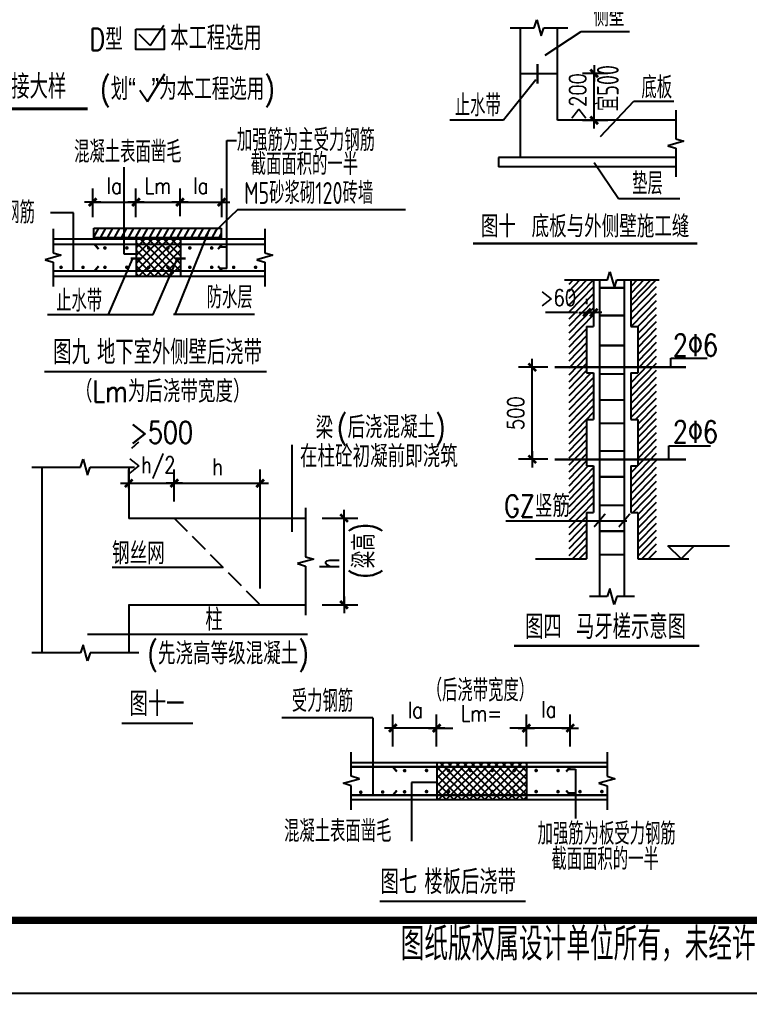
# Model space of a CAD drawing. Extents: x 250899 to 650964, y 268083 to 317384.
# Drawn here: x 358231 to 368225, y 271733 to 285065 of the extents above; entities that cross this region are included whole.
import ezdxf
from ezdxf.enums import TextEntityAlignment as Align

# ---------------------------------------------------------------- set-up
doc = ezdxf.new("R2010")
doc.units = 0
doc.header["$LTSCALE"] = 1000
doc.header["$MEASUREMENT"] = 0
doc.linetypes.add('DASH', pattern=[0.35, 0.25, -0.1])
for name, color, linetype in [('14', 14, 'Continuous'), ('_0', 7, 'Continuous'), ('DIM', 3, 'Continuous'), ('OTHER', 7, 'Continuous'), ('PUB_DIM', 3, 'Continuous'), ('PUB_TITLE', 4, 'Continuous'), ('SLABSTEE', 7, 'Continuous')]:
    doc.layers.add(name, color=color, linetype=linetype)
doc.styles.add('_HZTXT', font='gs_txt.shx', dxfattribs={"width": 0.8, "bigfont": 'gs_hztxt.shx'})
doc.styles.add('_THZTXT', font='txt.shx', dxfattribs={"width": 0.8, "height": 400, "bigfont": 'hztxt.shx'})
doc.styles.add('BW_Rein', font='Tssdeng.shx', dxfattribs={"width": 0.7, "bigfont": 'hztxt.shx'})
doc.styles.add('DIM_FONT', font='SIMPLEX.shx', dxfattribs={"width": 0.8})
doc.styles.add('hztxt0', font='romans.shx', dxfattribs={"bigfont": 'gbcbig0.shx'})
doc.styles.add('SM', font='txt4.shx', dxfattribs={"width": 0.67, "bigfont": 'gbhzfs.shx'})
doc.dimstyles.new('DIMN75', dxfattribs={"dimscale": 0.75, "dimtxt": 300, "dimasz": 1, "dimexe": 250, "dimexo": 300, "dimgap": 150, "dimtad": 1, "dimdec": 0, "dimzin": 0, "dimdsep": 46, "dimtxsty": 'DIM_FONT', "dimblk": '_DIMX', "dimcen": 0.09, "dimclrt": 7, "dimadec": 0, "dimazin": 0, "dimtfac": 1, "dimtdec": 0, "dimtix": 1, "dimtmove": 2, "dimatfit": 3, "dimldrblk": '_DIMX', "dimfxl": 1, "dimtolj": 1, "dimtzin": 0, "dimarcsym": 0})

# ---------------------------------------------------------------- blocks, each defined once
blk = doc.blocks.new('_DIMX')
blk.add_line((-150, 0), (150, 0))
at = {"const_width": 50}
blk.add_lwpolyline([(-70, -70), (70, 70)], dxfattribs=at)
blk = doc.blocks.new('*D158')
at = {"layer": 'Defpoints', "color": 0, "transparency": 16777216}
for p in [(362149, 278241), (362674, 278241), (362149, 277053)]:
    blk.add_point(p, dxfattribs=at)
at = {"layer": 'PUB_DIM', "color": 0, "lineweight": -2, "transparency": 16777216}
for p, q in [((362374, 278241), (362861, 278241)), ((362674, 277054), (362674, 278240)), ((362374, 277053), (362861, 277053))]:
    blk.add_line(p, q, dxfattribs=at)
at = {"layer": 'PUB_DIM', "color": 0, "linetype": 'ByBlock', "lineweight": -2, "transparency": 16777216, "xscale": 0.75, "yscale": 0.75, "zscale": 0.75}
for p, rotation in [((362674, 278241), 90), ((362674, 277053), 270)]:
    blk.add_blockref('_DIMX', p, dxfattribs=dict(at, rotation=rotation))
blk = doc.blocks.new('*D159')
at = {"layer": 'Defpoints', "color": 0, "transparency": 16777216}
for p in [(361526, 278717), (360351, 278241), (361526, 277053)]:
    blk.add_point(p, dxfattribs=at)
at = {"layer": 'PUB_DIM', "color": 0, "lineweight": -2, "transparency": 16777216}
for p, q in [((360351, 278466), (360351, 278905)), ((361526, 277278), (361526, 278905)), ((360351, 278717), (361526, 278717))]:
    blk.add_line(p, q, dxfattribs=at)
at = {"layer": 'PUB_DIM', "color": 0, "linetype": 'ByBlock', "lineweight": -2, "transparency": 16777216, "xscale": 0.75, "yscale": 0.75, "zscale": 0.75, "rotation": 180}
blk.add_blockref('_DIMX', (360351, 278717), dxfattribs=at)
at = {"layer": 'PUB_DIM', "color": 0, "linetype": 'ByBlock', "lineweight": -2, "transparency": 16777216, "xscale": 0.75, "yscale": 0.75, "zscale": 0.75}
blk.add_blockref('_DIMX', (361526, 278717), dxfattribs=at)
at = {"layer": 'PUB_DIM', "color": 7, "transparency": 16777216, "insert": (360945, 278942), "char_height": 225, "attachment_point": 5, "style": 'DIM_FONT'}
blk.add_mtext('\\A1;h', dxfattribs=at)
blk = doc.blocks.new('*D160')
at = {"layer": 'Defpoints', "color": 0, "transparency": 16777216}
for p in [(360351, 278717), (359727, 278425), (360351, 278241)]:
    blk.add_point(p, dxfattribs=at)
at = {"layer": 'PUB_DIM', "color": 0, "lineweight": -2, "transparency": 16777216}
for p, q in [((359727, 278650), (359727, 278905)), ((360351, 278466), (360351, 278905)), ((359726, 278717), (359725, 278717)), ((359727, 278717), (360351, 278717)), ((360351, 278717), (360352, 278717))]:
    blk.add_line(p, q, dxfattribs=at)
at = {"layer": 'PUB_DIM', "color": 0, "linetype": 'ByBlock', "lineweight": -2, "transparency": 16777216, "xscale": 0.75, "yscale": 0.75, "zscale": 0.75}
blk.add_blockref('_DIMX', (359727, 278717), dxfattribs=at)
at = {"layer": 'PUB_DIM', "color": 0, "linetype": 'ByBlock', "lineweight": -2, "transparency": 16777216, "xscale": 0.75, "yscale": 0.75, "zscale": 0.75, "rotation": 180}
blk.add_blockref('_DIMX', (360351, 278717), dxfattribs=at)
at = {"layer": 'PUB_DIM', "color": 7, "transparency": 16777216, "insert": (360039, 278932), "char_height": 225, "attachment_point": 5, "style": 'DIM_FONT'}
blk.add_mtext('\\A1;>h/2', dxfattribs=at)
blk = doc.blocks.new('*D161')
at = {"layer": 'Defpoints', "color": 0, "transparency": 16777216}
for p in [(365714, 284328), (366098, 284328), (365714, 283685)]:
    blk.add_point(p, dxfattribs=at)
at = {"layer": 'PUB_DIM', "color": 0, "lineweight": -2, "transparency": 16777216}
for p, q in [((365939, 284328), (366286, 284328)), ((366098, 284329), (366098, 284330)), ((366098, 283685), (366098, 284328)), ((365939, 283685), (366286, 283685)), ((366098, 283685), (366098, 283684))]:
    blk.add_line(p, q, dxfattribs=at)
at = {"layer": 'PUB_DIM', "color": 0, "linetype": 'ByBlock', "lineweight": -2, "transparency": 16777216, "xscale": 0.75, "yscale": 0.75, "zscale": 0.75}
for p, rotation in [((366098, 284328), 270), ((366098, 283685), 90)]:
    blk.add_blockref('_DIMX', p, dxfattribs=dict(at, rotation=rotation))
at = {"layer": 'PUB_DIM', "color": 7, "transparency": 16777216, "insert": (365873, 284007), "char_height": 225, "attachment_point": 5, "rotation": 90, "style": 'DIM_FONT'}
blk.add_mtext('\\A1;>200', dxfattribs=at)
blk = doc.blocks.new('*D162')
at = {"layer": 'Defpoints', "color": 0, "transparency": 16777216}
for p in [(361000, 282564), (360429, 282147), (361000, 282136)]:
    blk.add_point(p, dxfattribs=at)
at = {"layer": 'PUB_DIM', "color": 0, "lineweight": -2, "transparency": 16777216}
for p, q in [((360429, 282372), (360429, 282751)), ((361000, 282361), (361000, 282751)), ((360429, 282564), (360999, 282564))]:
    blk.add_line(p, q, dxfattribs=at)
at = {"layer": 'PUB_DIM', "color": 0, "linetype": 'ByBlock', "lineweight": -2, "transparency": 16777216, "xscale": 0.75, "yscale": 0.75, "zscale": 0.75, "rotation": 180}
blk.add_blockref('_DIMX', (360429, 282564), dxfattribs=at)
at = {"layer": 'PUB_DIM', "color": 0, "linetype": 'ByBlock', "lineweight": -2, "transparency": 16777216, "xscale": 0.75, "yscale": 0.75, "zscale": 0.75}
blk.add_blockref('_DIMX', (361000, 282564), dxfattribs=at)
at = {"layer": 'PUB_DIM', "color": 7, "transparency": 16777216, "insert": (360714, 282789), "char_height": 225, "attachment_point": 5, "style": 'DIM_FONT'}
blk.add_mtext('\\A1;la', dxfattribs=at)
blk = doc.blocks.new('*D163')
at = {"layer": 'Defpoints', "color": 0, "transparency": 16777216}
for p in [(360429, 282564), (359826, 282136), (360429, 282147)]:
    blk.add_point(p, dxfattribs=at)
at = {"layer": 'PUB_DIM', "color": 0, "lineweight": -2, "transparency": 16777216}
for p, q in [((359826, 282361), (359826, 282751)), ((360429, 282372), (360429, 282751)), ((359827, 282564), (360428, 282564))]:
    blk.add_line(p, q, dxfattribs=at)
at = {"layer": 'PUB_DIM', "color": 0, "linetype": 'ByBlock', "lineweight": -2, "transparency": 16777216, "xscale": 0.75, "yscale": 0.75, "zscale": 0.75, "rotation": 180}
blk.add_blockref('_DIMX', (359826, 282564), dxfattribs=at)
at = {"layer": 'PUB_DIM', "color": 0, "linetype": 'ByBlock', "lineweight": -2, "transparency": 16777216, "xscale": 0.75, "yscale": 0.75, "zscale": 0.75}
blk.add_blockref('_DIMX', (360429, 282564), dxfattribs=at)
at = {"layer": 'PUB_DIM', "color": 7, "transparency": 16777216, "insert": (360127, 282789), "char_height": 225, "attachment_point": 5, "style": 'DIM_FONT'}
blk.add_mtext('\\A1;Lm', dxfattribs=at)
blk = doc.blocks.new('*D164')
at = {"layer": 'Defpoints', "color": 0, "transparency": 16777216}
for p in [(359826, 282564), (359234, 282136), (359826, 282136)]:
    blk.add_point(p, dxfattribs=at)
at = {"layer": 'PUB_DIM', "color": 0, "lineweight": -2, "transparency": 16777216}
for p, q in [((359234, 282361), (359234, 282751)), ((359826, 282361), (359826, 282751)), ((359235, 282564), (359825, 282564))]:
    blk.add_line(p, q, dxfattribs=at)
at = {"layer": 'PUB_DIM', "color": 0, "linetype": 'ByBlock', "lineweight": -2, "transparency": 16777216, "xscale": 0.75, "yscale": 0.75, "zscale": 0.75, "rotation": 180}
blk.add_blockref('_DIMX', (359234, 282564), dxfattribs=at)
at = {"layer": 'PUB_DIM', "color": 0, "linetype": 'ByBlock', "lineweight": -2, "transparency": 16777216, "xscale": 0.75, "yscale": 0.75, "zscale": 0.75}
blk.add_blockref('_DIMX', (359826, 282564), dxfattribs=at)
at = {"layer": 'PUB_DIM', "color": 7, "transparency": 16777216, "insert": (359530, 282789), "char_height": 225, "attachment_point": 5, "style": 'DIM_FONT'}
blk.add_mtext('\\A1;la ', dxfattribs=at)
blk = doc.blocks.new('*D166')
at = {"layer": 'Defpoints', "color": 0, "transparency": 16777216}
for p in [(365170, 275366), (365170, 274889), (365770, 274889)]:
    blk.add_point(p, dxfattribs=at)
at = {"layer": 'PUB_DIM', "color": 0, "lineweight": -2, "transparency": 16777216}
for p, q in [((365170, 275114), (365170, 275553)), ((365770, 275114), (365770, 275553)), ((365769, 275366), (365171, 275366))]:
    blk.add_line(p, q, dxfattribs=at)
at = {"layer": 'PUB_DIM', "color": 0, "linetype": 'ByBlock', "lineweight": -2, "transparency": 16777216, "xscale": 0.75, "yscale": 0.75, "zscale": 0.75, "rotation": 180}
blk.add_blockref('_DIMX', (365170, 275366), dxfattribs=at)
at = {"layer": 'PUB_DIM', "color": 0, "linetype": 'ByBlock', "lineweight": -2, "transparency": 16777216, "xscale": 0.75, "yscale": 0.75, "zscale": 0.75}
blk.add_blockref('_DIMX', (365770, 275366), dxfattribs=at)
at = {"layer": 'PUB_DIM', "color": 7, "transparency": 16777216, "insert": (365478, 275622), "char_height": 225, "attachment_point": 5, "style": 'DIM_FONT'}
blk.add_mtext('\\A1;la', dxfattribs=at)
blk = doc.blocks.new('*D167')
at = {"layer": 'Defpoints', "color": 0, "transparency": 16777216}
for p in [(363342, 275366), (363342, 274889), (363942, 274889)]:
    blk.add_point(p, dxfattribs=at)
at = {"layer": 'PUB_DIM', "color": 0, "lineweight": -2, "transparency": 16777216}
for p, q in [((363342, 275114), (363342, 275553)), ((363942, 275114), (363942, 275553)), ((363942, 275366), (363343, 275366))]:
    blk.add_line(p, q, dxfattribs=at)
at = {"layer": 'PUB_DIM', "color": 0, "linetype": 'ByBlock', "lineweight": -2, "transparency": 16777216, "xscale": 0.75, "yscale": 0.75, "zscale": 0.75, "rotation": 180}
blk.add_blockref('_DIMX', (363342, 275366), dxfattribs=at)
at = {"layer": 'PUB_DIM', "color": 0, "linetype": 'ByBlock', "lineweight": -2, "transparency": 16777216, "xscale": 0.75, "yscale": 0.75, "zscale": 0.75}
blk.add_blockref('_DIMX', (363942, 275366), dxfattribs=at)
at = {"layer": 'PUB_DIM', "color": 7, "transparency": 16777216, "insert": (363651, 275615), "char_height": 225, "attachment_point": 5, "style": 'DIM_FONT'}
blk.add_mtext('\\A1;la', dxfattribs=at)
blk = doc.blocks.new('*D168')
at = {"layer": 'Defpoints', "color": 0, "transparency": 16777216}
for p in [(365170, 275366), (363942, 274889), (365170, 274889)]:
    blk.add_point(p, dxfattribs=at)
at = {"layer": 'PUB_DIM', "color": 0, "lineweight": -2, "transparency": 16777216}
for p, q in [((363942, 275114), (363942, 275553)), ((365170, 275114), (365170, 275553)), ((363943, 275366), (364163, 275366)), ((365169, 275366), (364945, 275366))]:
    blk.add_line(p, q, dxfattribs=at)
at = {"layer": 'PUB_DIM', "color": 0, "linetype": 'ByBlock', "lineweight": -2, "transparency": 16777216, "xscale": 0.75, "yscale": 0.75, "zscale": 0.75, "rotation": 180}
blk.add_blockref('_DIMX', (363942, 275366), dxfattribs=at)
at = {"layer": 'PUB_DIM', "color": 0, "linetype": 'ByBlock', "lineweight": -2, "transparency": 16777216, "xscale": 0.75, "yscale": 0.75, "zscale": 0.75}
blk.add_blockref('_DIMX', (365170, 275366), dxfattribs=at)
at = {"layer": 'PUB_DIM', "color": 7, "transparency": 16777216, "insert": (364554, 275567), "char_height": 225, "attachment_point": 5, "style": 'DIM_FONT'}
blk.add_mtext('\\A1;Lm=', dxfattribs=at)
blk = doc.blocks.new('*D184')
at = {"layer": 'Defpoints', "color": 0, "transparency": 16777216}
for p in [(365250, 280306), (365688, 280306), (365688, 279046)]:
    blk.add_point(p, dxfattribs=at)
at = {"layer": 'PUB_DIM', "color": 0, "lineweight": -2, "transparency": 16777216}
for p, q in [((365463, 280306), (365062, 280306)), ((365250, 279046), (365250, 280305)), ((365463, 279046), (365062, 279046))]:
    blk.add_line(p, q, dxfattribs=at)
at = {"layer": 'PUB_DIM', "color": 0, "linetype": 'ByBlock', "lineweight": -2, "transparency": 16777216, "xscale": 0.75, "yscale": 0.75, "zscale": 0.75}
for p, rotation in [((365250, 280306), 90), ((365250, 279046), 270)]:
    blk.add_blockref('_DIMX', p, dxfattribs=dict(at, rotation=rotation))
at = {"layer": 'PUB_DIM', "color": 7, "transparency": 16777216, "insert": (365025, 279676), "char_height": 225, "attachment_point": 5, "rotation": 90, "style": 'DIM_FONT'}
blk.add_mtext('\\A1;500', dxfattribs=at)
blk = doc.blocks.new('*D185')
at = {"layer": 'Defpoints', "color": 0, "transparency": 16777216}
for p in [(366092, 281053), (365999, 280944), (366092, 280944)]:
    blk.add_point(p, dxfattribs=at)
at = {"layer": 'PUB_DIM', "color": 0, "lineweight": -2, "transparency": 16777216}
for p, q in [((365999, 281169), (365999, 281240)), ((366092, 281169), (366092, 281240)), ((365998, 281053), (365997, 281053)), ((365999, 281053), (366092, 281053)), ((366093, 281053), (366094, 281053))]:
    blk.add_line(p, q, dxfattribs=at)
at = {"layer": 'PUB_DIM', "color": 0, "linetype": 'ByBlock', "lineweight": -2, "transparency": 16777216, "xscale": 0.75, "yscale": 0.75, "zscale": 0.75}
blk.add_blockref('_DIMX', (365999, 281053), dxfattribs=at)
at = {"layer": 'PUB_DIM', "color": 0, "linetype": 'ByBlock', "lineweight": -2, "transparency": 16777216, "xscale": 0.75, "yscale": 0.75, "zscale": 0.75, "rotation": 180}
blk.add_blockref('_DIMX', (366092, 281053), dxfattribs=at)
at = {"layer": 'PUB_DIM', "color": 7, "transparency": 16777216, "insert": (365603, 281257), "char_height": 225, "attachment_point": 5, "style": 'DIM_FONT'}
blk.add_mtext('\\A1;>60', dxfattribs=at)
blk = doc.blocks.new('弘吉车间2')
at = {"layer": '14', "style": 'hztxt0'}
blk.add_text('图纸版权属设计单位所有，未经许可，外人及外单位不得翻印复制作为其他工程之用。', height=450, rotation=359.9997, dxfattribs=at).set_placement((-14838, -548))

msp = doc.modelspace()

# ---------------------------------------------------------------- hatches: boundary and pattern name
h = msp.add_hatch()
h.set_pattern_fill('ANSI37', color=256, scale=600, angle=360, style=0)
h.set_pattern_definition([(45, (305029.42, 266595.22), (-53.03301, 53.03301), []), (135, (305029.42, 266595.22), (-53.03301, -53.03301), [])])
h.paths.add_polyline_path([(360436.1, 281987.7), (359829.2, 281987.7), (359829.2, 281622.8), (360436.1, 281622.8)])
h.paths.add_polyline_path([(360250.6, 281937.7, -1), (360275.5, 281937.7, -1)], flags=16)
h.paths.add_polyline_path([(360275.5, 281672.9, -1), (360250.6, 281672.9, -1)], flags=16)
h.paths.add_polyline_path([(359988.4, 281937.7, -1), (360013.3, 281937.7, -1)], flags=16)
h.paths.add_polyline_path([(360013.3, 281672.9, -1), (359988.4, 281672.9, -1)], flags=16)
h.paths.add_polyline_path([(360436.1, 282061.4), (359829.2, 282061.4), (359829.2, 281987.7), (360436.1, 281987.7)])
h.paths.add_polyline_path([(360349.6, 281622.8), (359829.2, 281622.8), (359829.2, 281552.3), (360329.5, 281552.3)])
h = msp.add_hatch()
h.set_pattern_fill('ANSI37', color=256, scale=600, angle=360, style=0)
h.set_pattern_definition([(45, (315599.64, 259748.77), (-53.03301, 53.03301), []), (135, (315599.64, 259748.77), (-53.03301, -53.03301), [])])
h.paths.add_polyline_path([(363942.5, 274835.9), (363942.5, 274446.8), (365169.8, 274446.8), (365169.8, 274835.9)])
h.paths.add_polyline_path([(364415.9, 274496.9, -1), (364391, 274496.9, -1)], flags=16)
h.paths.add_polyline_path([(364115.9, 274496.9, -1), (364091, 274496.9, -1)], flags=16)
h.paths.add_polyline_path([(364715.9, 274496.9, -1), (364691, 274496.9, -1)], flags=16)
h.paths.add_polyline_path([(364991, 274496.9, -1), (365015.9, 274496.9, -1)], flags=16)
h.paths.add_polyline_path([(363942.5, 274446.8), (363942.5, 274386.6), (365169.8, 274386.6), (365169.8, 274446.8)])
h.paths.add_polyline_path([(363942.5, 274895.7), (363942.5, 274835.9), (365169.8, 274835.9), (365169.8, 274895.7)])

# ---------------------------------------------------------------- linework, layer by layer
at = {"color": 6}
for p, q in [((360020.7, 284708.1), (360206.7, 284987.1)), ((359864.1, 284864.7), (360014.1, 284714.7)), ((359981.7, 283940.5), (360222.9, 284322.9)), ((359880.3, 284098.7), (359981.7, 283940.5))]:
    msp.add_line(p, q, dxfattribs=at)
for p, q in [((365088.3, 283176.2), (365088.3, 284949.7)), ((365428.7, 284574.1), (365920.9, 284898.6)), ((365597.4, 283685.3), (365597.4, 284949.7)), ((365920.9, 284898.6), (366580.3, 284898.6)), ((365300.8, 284239.7), (364857.9, 283689)), ((365090.1, 284327.7), (365596.3, 284327.7)), ((366186.6, 283462.8), (366639.3, 283944.7)), ((366639.3, 283944.7), (367190.5, 283944.7)), ((364857.9, 283689), (364121.6, 283689)), ((367216.3, 283685.3), (365597.4, 283685.3)), ((361070.1, 281655.7), (361070.1, 283410.6)), ((361070.1, 283410.6), (361200.4, 283410.6)), ((364787.4, 283176.2), (364787.4, 283048.9)), ((367216.3, 283176.2), (364787.4, 283176.2)), ((359659.5, 283044.6), (359659.5, 281858.2)), ((367216.3, 283048.9), (364787.4, 283048.9)), ((366098, 283108.8), (366432.6, 282613.4)), ((366432.6, 282613.4), (367269.2, 282613.4)), ((358970.3, 282418.1), (358655.9, 282418.1)), ((358970.3, 281622.8), (358970.3, 282418.1)), ((361214, 282461.7), (360904.2, 282161.5)), ((363517.5, 282461.7), (361214, 282461.7)), ((359314.6, 282208.8), (359246, 282086)), ((359247, 282076), (359247, 282208.8)), ((359247, 282208.8), (360994.4, 282208.8)), ((359410, 282208.8), (359341.5, 282086)), ((359505.5, 282208.8), (359436.9, 282086)), ((359601, 282208.8), (359532.4, 282086)), ((359696.4, 282208.8), (359627.9, 282086)), ((359791.9, 282208.8), (359723.3, 282086)), ((359887.3, 282208.8), (359818.8, 282086)), ((359982.8, 282208.8), (359914.2, 282086)), ((360078.2, 282208.8), (360009.7, 282086)), ((360173.7, 282208.8), (360105.1, 282086)), ((360269.1, 282208.8), (360200.6, 282086)), ((360364.6, 282208.8), (360296, 282086)), ((360810.3, 282142.7), (360359.7, 281026.4)), ((360460, 282208.8), (360391.5, 282086)), ((360555.5, 282208.8), (360486.9, 282086)), ((360651, 282208.8), (360582.4, 282086)), ((360746.4, 282208.8), (360677.9, 282086)), ((360841.9, 282208.8), (360773.3, 282086)), ((360937.3, 282208.8), (360868.8, 282086)), ((360994.4, 282140), (360964.2, 282086)), ((360994.4, 282208.8), (360994.4, 282074.6)), ((358688.1, 282061.4), (361591.1, 282061.4)), ((359829.2, 282058.6), (359829.2, 281550.4)), ((360436.1, 282058.6), (360436.1, 281550.4)), ((359659.5, 281858.2), (359829.2, 281858.2)), ((360976.9, 281954.8), (361070.1, 281954.8)), ((359449, 281026.4), (359777.6, 281786.3)), ((360059.2, 281026.4), (360387.8, 281786.3)), ((361070.1, 281655.7), (360976.9, 281655.7)), ((358688.1, 281552.3), (361591.1, 281552.3)), ((366088.9, 281501.5), (365750.6, 281152.9)), ((365995.7, 281499.8), (365750.6, 281247.2)), ((365903, 281499.8), (365750.6, 281342.7)), ((365810.4, 281499.8), (365750.6, 281438.1)), ((366089.8, 281499.8), (366089.8, 280863.4)), ((366598.9, 281499.8), (366598.9, 280863.4)), ((366945.2, 281501.5), (366606.9, 281152.9)), ((366687.2, 281499.8), (366606.9, 281417)), ((366779.8, 281499.8), (366606.9, 281321.6)), ((366872.5, 281499.8), (366606.9, 281226.1)), ((366088.9, 281406.1), (365750.6, 281057.5)), ((366088.9, 281310.6), (365750.6, 280962)), ((366945.2, 281406.1), (366606.9, 281057.5)), ((366945.2, 281310.6), (366606.9, 280962)), ((366088.9, 281215.2), (365750.6, 280866.6)), ((366945.2, 281215.2), (366606.9, 280866.6)), ((366088.9, 281119.7), (365750.6, 280771.1)), ((366945.2, 281119.7), (366694.4, 280861.3)), ((358613.4, 281026.4), (360059.2, 281026.4)), ((361448.8, 281026.4), (360340.9, 281026.4)), ((366088.9, 281024.3), (365750.6, 280675.7)), ((366945.2, 281024.3), (366694.4, 280765.8)), ((366945.2, 280928.8), (366694.4, 280670.4)), ((365994.4, 280831.4), (365750.6, 280580.2)), ((365994.4, 280863.4), (365994.4, 280227.1)), ((365994.4, 280863.4), (366089.8, 280863.4)), ((366598.9, 280863.4), (366694.4, 280863.4)), ((366694.4, 280863.4), (366694.4, 280227.1)), ((366945.2, 280833.3), (366694.4, 280574.9)), ((365994.4, 280736), (365750.6, 280484.8)), ((365994.4, 280640.5), (365750.6, 280389.3)), ((366945.2, 280737.9), (366694.4, 280479.5)), ((366945.2, 280642.4), (366694.4, 280384)), ((365994.4, 280545.1), (365750.6, 280293.8)), ((366945.2, 280547), (366694.4, 280288.6)), ((365994.4, 280449.6), (365750.6, 280198.4)), ((366945.2, 280451.5), (366606.9, 280102.9)), ((367147.8, 280429.4), (367642.7, 280429.4)), ((367147.8, 280305.3), (367147.8, 280429.4)), ((365994.4, 280354.2), (365750.6, 280102.9)), ((365994.4, 280258.7), (365750.6, 280007.5)), ((366945.2, 280356.1), (366606.9, 280007.5)), ((366945.2, 280260.6), (366606.9, 279912)), ((366056.3, 280227.1), (365750.6, 279912)), ((366088.9, 280165.2), (365750.6, 279816.6)), ((365994.4, 280227.1), (366089.8, 280227.1)), ((366089.8, 280227.1), (366089.8, 279590.7)), ((366598.9, 280227.1), (366598.9, 279590.7)), ((366598.9, 280227.1), (366694.4, 280227.1)), ((366945.2, 280165.2), (366606.9, 279816.6)), ((366088.9, 280069.7), (365750.6, 279721.1)), ((366088.9, 279974.3), (365750.6, 279625.7)), ((366945.2, 280069.7), (366606.9, 279721.1)), ((366945.2, 279974.3), (366606.9, 279625.7)), ((366088.9, 279878.8), (365750.6, 279530.2)), ((366945.2, 279878.8), (366665.6, 279590.7)), ((366088.9, 279783.3), (365750.6, 279434.8)), ((366945.2, 279783.3), (366694.4, 279524.9)), ((366088.9, 279687.9), (365750.6, 279339.3)), ((365994.4, 279590.7), (365994.4, 278954.3)), ((365994.4, 279590.7), (366089.8, 279590.7)), ((366598.9, 279590.7), (366694.4, 279590.7)), ((366945.2, 279687.9), (366694.4, 279429.5)), ((366945.2, 279600.1), (366694.4, 279341.7)), ((366694.4, 279590.7), (366694.4, 278954.3)), ((365994.4, 279502.8), (365750.6, 279251.5)), ((366945.2, 279504.7), (366694.4, 279246.2)), ((365994.4, 279407.3), (365750.6, 279156.1)), ((365994.4, 279311.9), (365750.6, 279060.6)), ((366945.2, 279409.2), (366694.4, 279150.8)), ((366945.2, 279313.8), (366694.4, 279055.3)), ((359769.2, 279198.8), (359866.9, 279284.5)), ((365994.4, 279216.4), (365750.6, 278965.2)), ((366945.2, 279218.3), (366606.9, 278869.7)), ((367120.2, 279229.4), (367690.2, 279229.4)), ((367120.2, 279043.2), (367120.2, 279229.4)), ((365994.4, 279120.9), (365750.6, 278869.7)), ((366945.2, 279122.8), (366606.9, 278774.3)), ((358538.9, 278936.8), (358538.9, 276397.9)), ((359726.9, 278936.8), (359726.9, 278233.9)), ((365994.4, 279025.5), (365750.6, 278774.3)), ((366018, 278954.3), (365750.6, 278678.8)), ((366088.9, 278931.9), (365750.6, 278583.3)), ((365994.4, 278954.3), (366089.8, 278954.3)), ((366089.8, 278954.3), (366089.8, 278318)), ((366598.9, 278954.3), (366598.9, 278318)), ((366598.9, 278954.3), (366694.4, 278954.3)), ((366945.2, 279027.4), (366606.9, 278678.8)), ((366945.2, 278931.9), (366606.9, 278583.3)), ((366088.9, 278836.5), (365750.6, 278487.9)), ((366945.2, 278836.5), (366606.9, 278487.9)), ((366088.9, 278741), (365750.6, 278392.4)), ((366088.9, 278645.6), (365750.6, 278297)), ((366945.2, 278741), (366606.9, 278392.4)), ((366945.2, 278645.6), (366627.2, 278318)), ((366088.9, 278550.1), (365750.6, 278201.5)), ((366945.2, 278550.1), (366694.4, 278291.7)), ((366088.9, 278454.7), (365750.6, 278106.1)), ((366945.2, 278454.7), (366694.4, 278196.2)), ((359726.9, 278241.1), (362148.7, 278241.1)), ((365994.4, 278261.9), (365750.6, 278010.6)), ((365994.4, 278318), (366089.8, 278318)), ((365994.4, 278318), (365994.4, 277681.6)), ((366598.9, 278318), (366694.4, 278318)), ((366945.2, 278359.2), (366694.4, 278100.8)), ((366694.4, 278318), (366694.4, 277681.6)), ((366945.2, 278263.8), (366694.4, 278005.3)), ((364889.8, 278201.9), (366546.3, 278201.9)), ((365994.4, 278166.4), (365750.6, 277915.2)), ((366945.2, 278168.3), (366694.4, 277909.9)), ((365994.4, 278070.9), (365750.6, 277819.7)), ((365994.4, 277975.5), (365750.6, 277724.3)), ((366945.2, 278072.8), (366694.4, 277814.4)), ((366945.2, 277977.4), (366694.4, 277719)), ((365994.4, 277880), (365801.8, 277681.6)), ((366945.2, 277881.9), (366750.8, 277681.6)), ((365994.4, 277784.6), (365894.4, 277681.6)), ((366945.2, 277786.5), (366843.4, 277681.6)), ((361020.4, 277564.4), (359500.2, 277564.4)), ((365294.6, 277681.6), (365994.4, 277681.6)), ((365994.4, 277689.1), (365987.1, 277681.6)), ((366694.4, 277681.6), (367392.7, 277681.6)), ((359726.9, 277055.7), (359726.9, 276397.9)), ((359726.9, 277053.1), (362148.7, 277053.1)), ((363066.7, 275506.8), (361824.8, 275506.8)), ((363066.7, 275506.8), (363066.7, 274446.8)), ((363942.5, 274899.6), (363942.5, 274387.1)), ((365169.8, 274899.6), (365169.8, 274387.1)), ((362773.8, 274895.7), (366273.8, 274895.7)), ((365742.3, 274803), (365843.6, 274803)), ((365843.6, 274803), (365843.6, 274126.6)), ((363598.2, 274621.3), (363598.2, 273817)), ((363942.5, 274621.3), (363598.2, 274621.3)), ((362773.8, 274386.6), (366273.8, 274386.6)), ((365742.3, 274479.7), (365843.6, 274479.7))]:
    msp.add_line(p, q)
at = {"linetype": 'DASH'}
msp.add_line((360350.7, 278241.1), (361526.5, 277053.1), dxfattribs=at)
at = {"color": 7}
msp.add_lwpolyline([(359823.6, 284933.1), (360213.5, 284933.1), (360213.5, 284652.7), (359823.6, 284652.7)], close=True, dxfattribs=at)
for points, const_width in [([(365321.2, 284454.2), (365321.2, 284184.8)], 31.8), ([(355705.4, 283841.5), (359166.3, 283841.5)], 38.4), ([(359247, 282076), (360993.7, 282076)], 31.8), ([(364439.2, 281998.6), (367509.3, 281998.6)], 28.3), ([(359755.5, 281793.5), (359902.9, 281793.5)], 31.8), ([(360359.9, 281793.5), (360507.3, 281793.5)], 31.8), ([(358570.3, 280244.4), (361616.7, 280244.4)], 28.3), ([(365559.3, 280305.3), (367353.8, 280305.3)], 30), ([(365559.3, 279043.2), (367353.8, 279043.2)], 30), ([(366249, 278298.4), (366097.1, 278119.1)], 25.5), ([(366587.2, 278298.4), (366435.3, 278119.1)], 25.5), ([(364999.7, 276491.9), (367538.5, 276491.9)], 28.3), ([(359631.6, 275430.7), (360606.3, 275430.7)], 28.3), ([(363161.2, 272993.2), (365158.5, 272993.2)], 28.3)]:
    msp.add_lwpolyline(points, dxfattribs=dict(const_width=const_width))
at = {"color": 6, "const_width": 30}
for points in [[(366172, 281390.9), (366515.5, 281390.9)], [(366172, 281013.3), (366515.5, 281013.3)], [(366172, 280601.3), (366515.5, 280601.3)], [(366172, 280212.2), (366515.5, 280212.2)], [(366172, 279857.5), (366515.5, 279857.5)], [(366172, 279537), (366515.5, 279537)], [(366172, 279159.4), (366515.5, 279159.4)], [(366172, 278804.6), (366515.5, 278804.6)], [(366172, 278415.5), (366515.5, 278415.5)], [(366172, 278060.8), (366515.5, 278060.8)], [(366172, 277740.3), (366515.5, 277740.3)]]:
    msp.add_lwpolyline(points, dxfattribs=at)
at = {"layer": 'DIM'}
for p, q in [((361962.1, 278052.2), (361962.1, 279244.7)), ((359160.8, 276650.7), (362174.2, 276650.7))]:
    msp.add_line(p, q, dxfattribs=at)
at = {"layer": 'OTHER'}
for p, q in [((366279.4, 281499.8), (366314.4, 281609.8)), ((366314.4, 281609.8), (366374.4, 281389.8)), ((365693.2, 281499.8), (366279.4, 281499.8)), ((366374.4, 281389.8), (366409.4, 281499.8)), ((366409.4, 281499.8), (366987.8, 281499.8)), ((359067.9, 278936.8), (359102.9, 279046.8)), ((359102.9, 279046.8), (359162.9, 278826.8)), ((358398.9, 278936.8), (359067.9, 278936.8)), ((359162.9, 278826.8), (359197.9, 278936.8)), ((359197.9, 278936.8), (359806.3, 278936.8)), ((362148.7, 278381.1), (362148.7, 277712.1)), ((362148.7, 277712.1), (362258.7, 277677.1)), ((362258.7, 277677.1), (362038.7, 277617.1)), ((362038.7, 277617.1), (362148.7, 277582.1)), ((362148.7, 277582.1), (362148.7, 276913.1)), ((366277.6, 277167.2), (366033.4, 277167.2)), ((366312.6, 277277.2), (366277.6, 277167.2)), ((366372.6, 277057.2), (366312.6, 277277.2)), ((366407.6, 277167.2), (366372.6, 277057.2)), ((366651.7, 277167.2), (366407.6, 277167.2)), ((359102.9, 276507.9), (359067.9, 276397.9)), ((359162.9, 276287.9), (359102.9, 276507.9)), ((359067.9, 276397.9), (358398.9, 276397.9)), ((359197.9, 276397.9), (359162.9, 276287.9)), ((359866.9, 276397.9), (359197.9, 276397.9))]:
    msp.add_line(p, q, dxfattribs=at)
at = {"layer": 'PUB_DIM'}
for p, q in [((365277.9, 284949.7), (365312.9, 285059.7)), ((365312.9, 285059.7), (365372.9, 284839.7)), ((364948.3, 284949.7), (365277.9, 284949.7)), ((365372.9, 284839.7), (365407.9, 284949.7)), ((365407.9, 284949.7), (365737.4, 284949.7)), ((367216.3, 283825.3), (367216.3, 283432.1)), ((367216.3, 283432.1), (367326.3, 283397.1)), ((367326.3, 283397.1), (367106.3, 283337.1)), ((367106.3, 283337.1), (367216.3, 283302.1)), ((367216.3, 283302.1), (367216.3, 282908.9)), ((358691.7, 282201.4), (358691.7, 281871.9)), ((361591.1, 282201.4), (361591.1, 281871.9)), ((358801.7, 281836.9), (358581.7, 281776.9)), ((358691.7, 281871.9), (358801.7, 281836.9)), ((361701.1, 281836.9), (361481.1, 281776.9)), ((361591.1, 281871.9), (361701.1, 281836.9)), ((358581.7, 281776.9), (358691.7, 281741.9)), ((358691.7, 281741.9), (358691.7, 281412.3)), ((361481.1, 281776.9), (361591.1, 281741.9)), ((361591.1, 281741.9), (361591.1, 281412.3)), ((365871.7, 281052.9), (365430, 281052.9)), ((367107.3, 277861.6), (367951.2, 277861.6)), ((367287.3, 277681.6), (367107.3, 277861.6)), ((367467.3, 277861.6), (367287.3, 277681.6)), ((362773.8, 274706.2), (362773.8, 275035.7)), ((366273.8, 275035.7), (366273.8, 274706.2)), ((362663.8, 274611.2), (362883.8, 274671.2)), ((362883.8, 274671.2), (362773.8, 274706.2)), ((366383.8, 274671.2), (366163.8, 274611.2)), ((366273.8, 274706.2), (366383.8, 274671.2)), ((362773.8, 274576.2), (362663.8, 274611.2)), ((362773.8, 274246.6), (362773.8, 274576.2)), ((366163.8, 274611.2), (366273.8, 274576.2)), ((366273.8, 274576.2), (366273.8, 274246.6))]:
    msp.add_line(p, q, dxfattribs=at)
at = {"layer": 'PUB_TITLE'}
msp.add_line((322387.5, 272733.2), (378287.5, 272733.2), dxfattribs=at)
msp.add_lwpolyline([(319887.5, 271733.2), (319887.5, 313733.2), (379287.5, 313733.2), (379287.5, 271733.2)], close=True, dxfattribs=at)
at = {"layer": 'PUB_TITLE', "const_width": 100}
msp.add_lwpolyline([(322387.5, 272733.2), (378287.5, 272733.2), (378287.5, 312733.2), (322387.5, 312733.2)], close=True, dxfattribs=at)
at = {"layer": 'SLABSTEE', "const_width": 30}
for points in [[(358691, 281987.7), (361590.4, 281987.7)], [(359259.5, 281987.7), (359314.4, 281921.8)], [(361004.4, 281987.7), (360949.4, 281921.8)], [(359259.5, 281622.8), (359314.4, 281688.7)], [(361004.4, 281622.8), (360949.4, 281688.7)], [(358691, 281622.8), (361590.4, 281622.8)], [(366173.4, 281501.5), (366173.4, 277167.2)], [(366511.7, 281501.5), (366511.7, 277167.2)], [(362776.1, 274835.9), (366273.8, 274835.9)], [(363342.5, 274835.9), (363397.4, 274770)], [(365769.8, 274835.9), (365714.9, 274770)], [(363342.5, 274446.8), (363397.4, 274512.7)], [(365769.8, 274446.8), (365714.9, 274512.7)], [(362776.1, 274446.8), (366273.8, 274446.8)]]:
    msp.add_lwpolyline(points, dxfattribs=at)
at = {"layer": 'SLABSTEE', "const_width": 24.6}
for points in [[(359413.3, 281937.7, -1), (359388.4, 281937.7, -1)], [(359713.3, 281937.7, -1), (359688.4, 281937.7, -1)], [(360013.3, 281937.7, -1), (359988.4, 281937.7, -1)], [(360250.6, 281937.7, 1), (360275.5, 281937.7, 1)], [(360550.6, 281937.7, 1), (360575.5, 281937.7, 1)], [(360850.6, 281937.7, 1), (360875.5, 281937.7, 1)], [(358813.3, 281672.9, -1), (358788.4, 281672.9, -1)], [(359113.3, 281672.9, -1), (359088.4, 281672.9, -1)], [(359413.3, 281672.9, -1), (359388.4, 281672.9, -1)], [(359713.3, 281672.9, -1), (359688.4, 281672.9, -1)], [(360013.3, 281672.9, -1), (359988.4, 281672.9, -1)], [(360250.6, 281672.9, 1), (360275.5, 281672.9, 1)], [(360550.6, 281672.9, 1), (360575.5, 281672.9, 1)], [(360850.6, 281672.9, 1), (360875.5, 281672.9, 1)], [(361150.6, 281672.9, 1), (361175.5, 281672.9, 1)], [(361450.6, 281672.9, 1), (361475.5, 281672.9, 1)], [(363490.7, 274783, 1), (363515.6, 274783, 1)], [(363791, 274785.9, 1), (363815.9, 274785.9, 1)], [(364091, 274785.9, 1), (364115.9, 274785.9, 1)], [(364391, 274785.9, 1), (364415.9, 274785.9, 1)], [(364691, 274785.9, 1), (364715.9, 274785.9, 1)], [(364991, 274785.9, 1), (365015.9, 274785.9, 1)], [(365291, 274785.9, 1), (365315.9, 274785.9, 1)], [(365591, 274785.9, 1), (365615.9, 274785.9, 1)], [(362890.1, 274488.3, 1), (362915, 274488.3, 1)], [(363190.4, 274491.1, 1), (363215.3, 274491.1, 1)], [(363490.7, 274494, 1), (363515.6, 274494, 1)], [(363791, 274496.9, 1), (363815.9, 274496.9, 1)], [(364091, 274496.9, 1), (364115.9, 274496.9, 1)], [(364391, 274496.9, 1), (364415.9, 274496.9, 1)], [(364691, 274496.9, 1), (364715.9, 274496.9, 1)], [(364991, 274496.9, 1), (365015.9, 274496.9, 1)], [(365291, 274496.9, 1), (365315.9, 274496.9, 1)], [(365591, 274496.9, 1), (365615.9, 274496.9, 1)], [(365891, 274496.9, 1), (365915.9, 274496.9, 1)], [(366191, 274496.9, 1), (366215.9, 274496.9, 1)]]:
    msp.add_lwpolyline(points, format="xyb", close=True, dxfattribs=at)

# ---------------------------------------------------------------- block references
at = {"layer": '_0'}
msp.add_blockref('弘吉车间2', (378287.5, 272733.2), dxfattribs=at)

# ---------------------------------------------------------------- texts
for s, height, style, width, p in [('侧壁', 300, 'BW_Rein', 0.7, (366090.5, 284970.5)), ('D型', 300, '_THZTXT', 0.8, (359189.1, 284641.7)), ('本工程选用', 330, '_HZTXT', 0.8, (360295, 284644.2)), ('图五 构造柱与墙体连接大样', 330, '_HZTXT', 0.8, (355763.9, 283980.3)), ('(划“ ”为本工程选用)', 300, '_THZTXT', 0.8, (359336.1, 283963)), ('底板', 300, 'BW_Rein', 0.7, (366744.6, 283984.7)), ('止水带', 300, 'BW_Rein', 0.7, (364189.8, 283738.1)), ('加强筋为主受力钢筋', 300, 'BW_Rein', 0.7, (361207.3, 283264.7)), ('混凝土表面凿毛', 300, 'BW_Rein', 0.7, (358979.3, 283103.2)), ('截面面积的一半', 300, 'BW_Rein', 0.7, (361396, 282934.8)), ('垫层', 300, 'BW_Rein', 0.7, (366618.4, 282670.4)), ('M5砂浆砌120砖墙', 300, 'BW_Rein', 0.7, (361308.2, 282540)), ('原有受力钢筋', 300, 'BW_Rein', 0.7, (357182.9, 282272.2)), ('图十 底板与外侧壁施工缝', 300, '_THZTXT', 0.8, (364547.2, 282081.8)), ('防水层', 300, 'BW_Rein', 0.7, (360793.2, 281111.4)), ('止水带', 300, 'BW_Rein', 0.7, (358732.8, 281064.6)), ('图九 地下室外侧壁后浇带', 330, '_HZTXT', 0.8, (358693.1, 280345.2)), ('2\x826', 300, '_THZTXT', 0.8, (367175.4, 280457)), ('（Lm为后浇带宽度）', 300, '_THZTXT', 0.8, (358990.6, 279824.8)), ('梁', 300, '_THZTXT', 0.8, (362285.1, 279326.3)), ('(后浇混凝土)', 300, '_THZTXT', 0.8, (362576.7, 279333.2)), ('2\x826', 300, '_THZTXT', 0.8, (367175.4, 279270.8)), ('>500', 300, '_THZTXT', 0.8, (359742.8, 279263.5)), ('在柱砼初凝前即浇筑', 300, '_THZTXT', 0.8, (362071.3, 278935.6)), ('GZ竖筋', 300, '_THZTXT', 0.8, (364865.1, 278255)), ('钢丝网', 300, '_THZTXT', 0.8, (359499, 277608.6)), ('柱', 300, '_THZTXT', 0.8, (360775, 276700.9)), ('图四  马牙槎示意图', 330, '_HZTXT', 0.8, (365152.2, 276586.8)), ('(先浇高等级混凝土)', 300, '_THZTXT', 0.8, (359983.5, 276236.6)), ('（后浇带宽度）', 300, 'BW_Rein', 0.7, (363806, 275733.5)), ('图十一', 330, '_HZTXT', 0.8, (359738.7, 275531.6)), ('受力钢筋', 300, 'BW_Rein', 0.7, (361959.5, 275587.8)), ('混凝土表面凿毛', 300, 'BW_Rein', 0.7, (361853, 273806.4)), ('加强筋为板受力钢筋', 300, 'BW_Rein', 0.7, (365324.2, 273770.8)), ('截面面积的一半', 300, 'BW_Rein', 0.7, (365512.8, 273423.8)), ('图七 楼板后浇带', 330, '_HZTXT', 0.8, (363174.1, 273094.3))]:
    msp.add_text(s, height=height, dxfattribs=dict(style=style, width=width)).set_placement(p)
at = {"color": 7}
for s, style, width, p in [('宜500', 'BW_Rein', 0.7, (366435.1, 283810.8)), ('(粱高)', '_THZTXT', 0.8, (363096, 277409.1))]:
    msp.add_text(s, height=300, rotation=90, dxfattribs=dict(at, style=style, width=width)).set_placement(p)
at = {"style": 'SM', "width": 0.67}
msp.add_text('h', height=270, rotation=90, dxfattribs=at).set_placement((362471.3, 277621.9), align=Align.MIDDLE_CENTER)

# ---------------------------------------------------------------- dimensions: what is measured, and where the dimension line sits
at = {"layer": 'PUB_DIM'}
for base, p1, p2, text, picture, middle in [((366098, 284328.2), (365714.2, 283685.3), (365714.2, 284328.2), '>200', '*D161', (365873, 284006.7)), ((365249.8, 280306), (365687.6, 279045.7), (365687.6, 280306), '500', '*D184', (365024.8, 279675.9))]:
    dim = msp.add_linear_dim(base=base, p1=p1, p2=p2, angle=90, text=text, dimstyle='DIMN75', dxfattribs=at)
    dim.commit()
    dim.dimension.update_dxf_attribs({"geometry": picture, "text_midpoint": middle})
for base, p1, p2, text, picture, middle in [((359826.2, 282563.8), (359234.1, 282136.5), (359826.2, 282136.5), 'la ', '*D164', (359530.2, 282788.8)), ((360428.6, 282563.8), (359826.2, 282136.5), (360428.6, 282146.9), 'Lm', '*D163', (360127.4, 282788.8)), ((360999.8, 282563.8), (360428.6, 282146.9), (360999.8, 282136.5), 'la', '*D162', (360714.2, 282788.8))]:
    dim = msp.add_linear_dim(base=base, p1=p1, p2=p2, text=text, dimstyle='DIMN75', dxfattribs=at)
    dim.commit()
    dim.dimension.update_dxf_attribs({"geometry": picture, "text_midpoint": middle})
dim = msp.add_linear_dim(base=(366092.4, 281052.9), p1=(365999, 280943.9), p2=(366092.4, 280943.9), text='>60', dimstyle='DIMN75', dxfattribs=at)
dim.commit()
dim.dimension.update_dxf_attribs({"geometry": '*D185', "text_midpoint": (365602.5, 281257.4), "dimtype": 160})
for base, p1, p2, text, picture, middle in [((360350.7, 278717.5), (359726.9, 278424.7), (360350.7, 278241.1), '>h/2', '*D160', (360039.3, 278931.9)), ((361526.5, 278717.5), (360350.7, 278241.1), (361526.5, 277053.1), 'h', '*D159', (360944.7, 278941.7))]:
    dim = msp.add_linear_dim(base=base, p1=p1, p2=p2, text=text, dimstyle='DIMN75', override={"dimgap": 100}, dxfattribs=at)
    dim.commit()
    dim.dimension.update_dxf_attribs({"geometry": picture, "text_midpoint": middle, "dimtype": 160})
dim = msp.add_linear_dim(base=(362673.8, 278241.1), p1=(362148.7, 277053.1), p2=(362148.7, 278241.1), angle=90, text=' ', dimstyle='DIMN75', override={"dimgap": 100}, dxfattribs=at)
dim.commit()
dim.dimension.update_dxf_attribs({"geometry": '*D158', "text_midpoint": (362673.8, 277647.1)})
for base, p1, p2, text, picture, middle in [((363342.5, 275365.8), (363942.5, 274889.1), (363342.5, 274889.1), 'la', '*D167', (363650.6, 275615.1)), ((365169.8, 275365.8), (363942.5, 274889.1), (365169.8, 274889.1), 'Lm=', '*D168', (364553.8, 275567.1)), ((365169.8, 275365.8), (365769.8, 274889.1), (365169.8, 274889.1), 'la', '*D166', (365478, 275622))]:
    dim = msp.add_linear_dim(base=base, p1=p1, p2=p2, angle=180, text=text, dimstyle='DIMN75', dxfattribs=at)
    dim.commit()
    dim.dimension.update_dxf_attribs({"geometry": picture, "text_midpoint": middle, "dimtype": 160})

doc.saveas('drawing.dxf')
